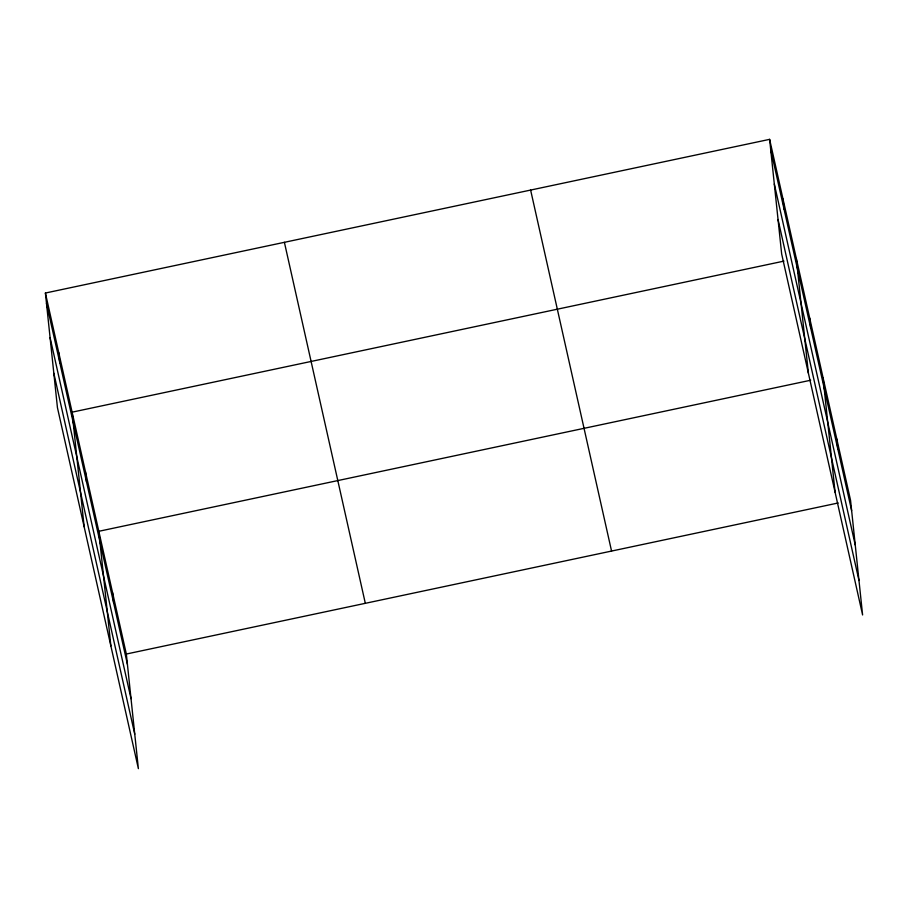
<?xml version="1.0" encoding="UTF-8"?>
<svg xmlns="http://www.w3.org/2000/svg" width="908" height="908" viewBox="0 0 908 908"><rect width="100%" height="100%" fill="white"/><g stroke="black" fill="none" stroke-linecap="round" stroke-linejoin="round"><path stroke-width="1.36" d="M45.4 293.034L126.337 654.032L138.379 768.645L57.442 407.647L45.4 293.034L769.621 139.355L850.558 500.353L862.6 614.966L781.663 253.968L769.621 139.355M783.967 261.107L72.107 412.164L84.149 526.776M810.674 380.236L98.813 531.293L110.867 645.906M126.337 654.032L838.197 502.975M770.699 149.582L851.625 510.58M774.32 184.029L855.245 545.027M778.043 219.52L858.979 580.518M530.624 190.067L611.561 551.065M284.397 242.322L365.322 603.321M46.478 303.261L127.404 664.259M50.099 337.708L131.024 698.706M53.822 373.199L134.759 734.197M836.79 438.984L837.868 449.21M823.034 377.614L835.088 492.227M809.686 318.05L810.753 328.276M796.327 258.485L808.37 373.097M782.98 198.92L784.047 209.146M112.569 592.663L113.648 602.889M85.465 471.729L86.532 481.955M58.759 352.599L59.826 362.825"/></g></svg>
